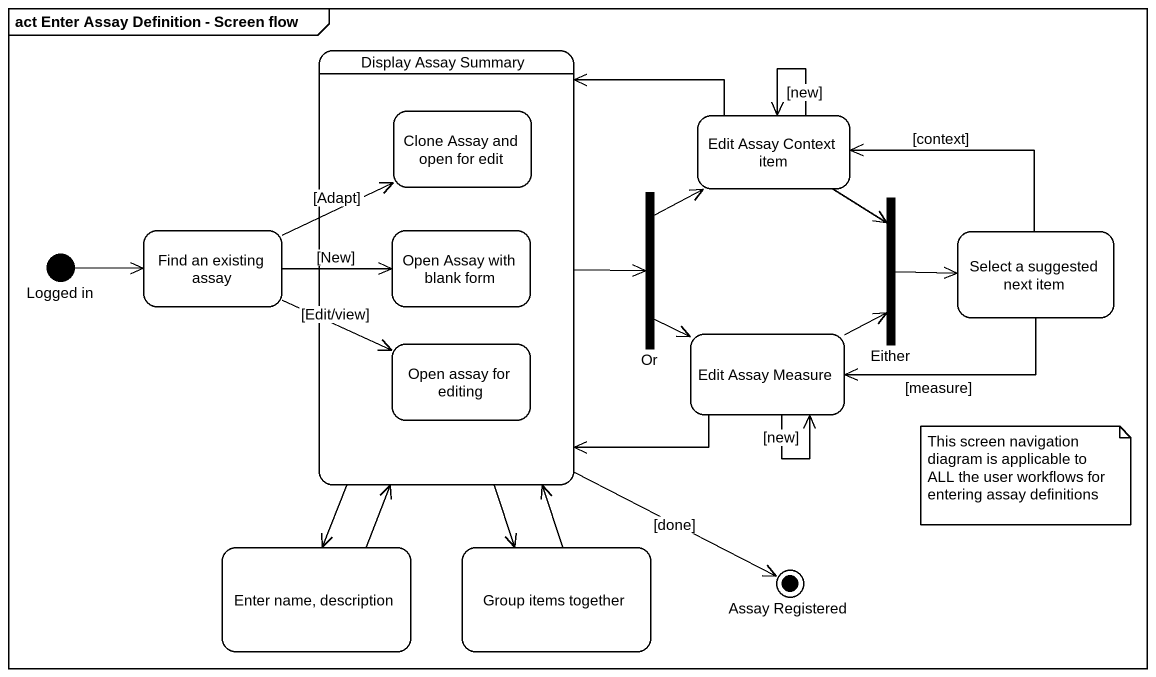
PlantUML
@startuml
mainframe act Enter Assay Definition - Screen flow
hide empty description
state "Display Assay Summary" as Display_Assay_Summary {
  state "Clone Assay and open for edit" as Clone_Assay_and_open_for
  state "Open Assay with blank form" as Open_Assay_with_blank_form
  state "Open assay for editing" as Open_assay_for_editing
}
state "Edit Assay Context item" as Edit_Assay_Context_item
state "Find an existing assay" as Find_an_existing_assay
state Or <<fork>>
state Either <<join>>
state "Select a suggested next item" as Select_a_suggested_next_item
state "Logged in" as Logged_in <<start>>
state "Edit Assay Measure" as Edit_Assay_Measure
state "Enter name, description" as Enter_name_description
state "Group items together" as Group_items_together
state "Assay Registered" as Assay_Registered <<end>>
Display_Assay_Summary -right-> Or
Display_Assay_Summary --> Enter_name_description
Display_Assay_Summary --> Group_items_together
Display_Assay_Summary --> Assay_Registered : [done]
Edit_Assay_Context_item -left-> Display_Assay_Summary
Edit_Assay_Context_item --> Edit_Assay_Context_item : [new]
Edit_Assay_Context_item --> Either
Find_an_existing_assay -right-> Clone_Assay_and_open_for : [Adapt]
Find_an_existing_assay -right-> Open_Assay_with_blank_form : [New]
Find_an_existing_assay -right-> Open_assay_for_editing : [Edit/view]
Or -up-> Edit_Assay_Context_item
Or --> Edit_Assay_Measure
Either -right-> Select_a_suggested_next_item
Select_a_suggested_next_item -left-> Edit_Assay_Context_item : [context]
Select_a_suggested_next_item -left-> Edit_Assay_Measure : [measure]
Logged_in -right-> Find_an_existing_assay
Edit_Assay_Measure -left-> Display_Assay_Summary
Edit_Assay_Measure -up-> Either
Edit_Assay_Measure --> Edit_Assay_Measure : [new]
Enter_name_description -up-> Display_Assay_Summary
Group_items_together -up-> Display_Assay_Summary
note as N1
  This screen navigation diagram is applicable to ALL the user workflows for entering assay definitions
end note
@enduml
